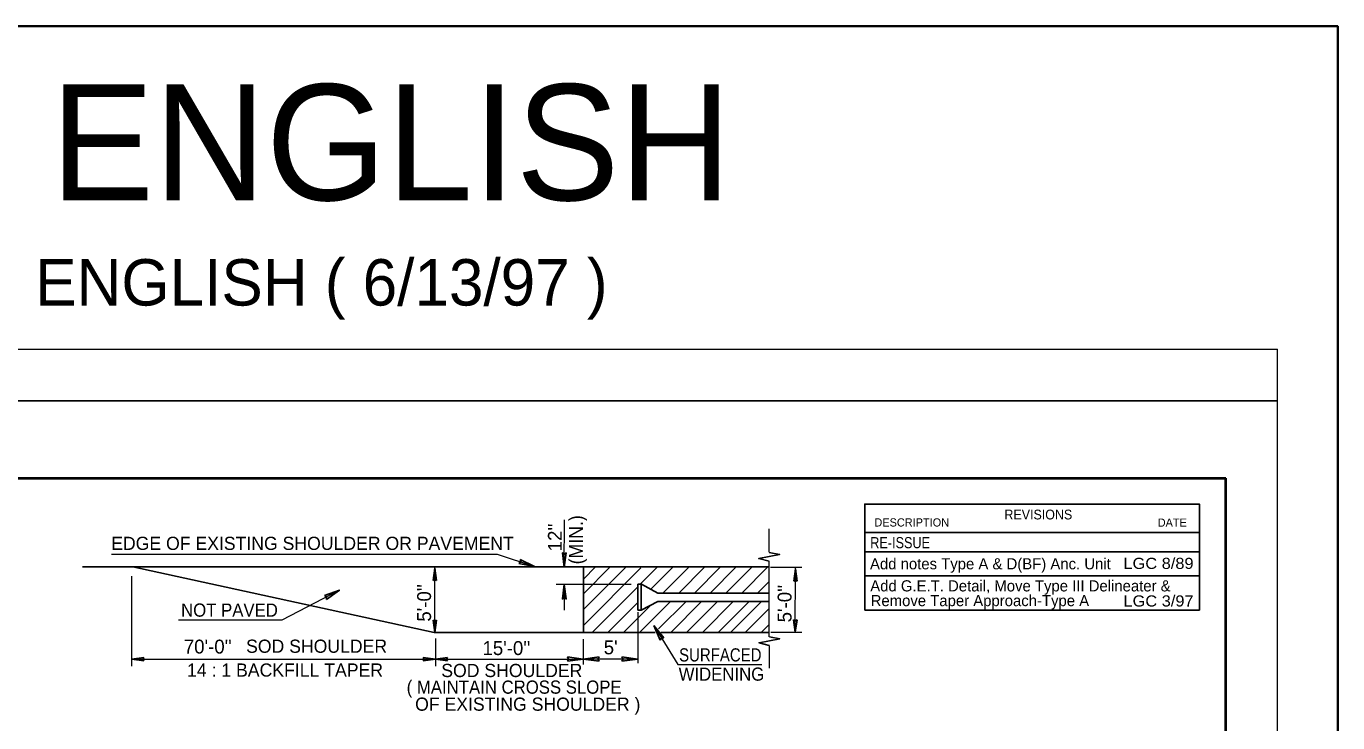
# Model space of a CAD drawing. Extents: x 569 to 948, y 15 to 283.
# Drawn here: x 821 to 948.3, y 215.5 to 283.1 of the extents above; entities that cross this region are included whole.
import ezdxf

# ---------------------------------------------------------------- set-up
doc = ezdxf.new("R2010")
doc.units = 0
doc.header["$LTSCALE"] = 0.54
for name, color, linetype, lineweight in [('1', 7, 'Continuous', 13), ('2', 7, 'Continuous', 13), ('25', 7, 'Continuous', 25)]:
    doc.layers.add(name, color=color, linetype=linetype, lineweight=lineweight)

msp = doc.modelspace()

# ---------------------------------------------------------------- linework, layer by layer
at = {"layer": '1'}
for p in [(582.0846, 251.7561), (942.4576, 21.5179)]:
    msp.add_line(p, (942.4576, 251.7561), dxfattribs=at)
at = {"layer": '1', "lineweight": 40}
for p in [(612.1157, 239.2435), (937.4521, 34.031)]:
    msp.add_line(p, (937.4521, 239.2435), dxfattribs=at)
at = {"layer": '1', "lineweight": 25}
for p, q in [((870.3313, 230.6598), (868.8092, 230.9453)), ((870.3313, 230.6598), (868.9426, 231.3453)), ((851.3858, 228.369), (849.9284, 227.8447)), ((851.3858, 228.369), (850.1239, 227.4709)), ((881.9013, 224.9314), (882.8892, 223.7386)), ((881.9013, 224.9314), (882.5308, 223.5163)), ((875.0533, 221.6795), (873.5189, 221.8903)), ((875.0533, 221.6795), (873.5189, 221.4687)), ((875.0631, 221.6788), (876.5974, 221.8896)), ((875.0631, 221.6788), (876.5974, 221.4679)), ((880.3508, 221.6788), (878.8165, 221.8897)), ((880.3508, 221.6788), (878.8165, 221.468))]:
    msp.add_line(p, q, dxfattribs=at)
at = {"layer": '1', "lineweight": 35}
msp.add_lwpolyline([(569.4753, 15.4033), (948.3188, 15.4033), (948.3188, 283.116), (569.4753, 283.116)], close=True, dxfattribs=at)
at = {"layer": '1', "lineweight": 25}
for points in [[(597.1001, 26.5234), (597.1001, 246.7511), (942.4576, 246.7511)], [(868.8092, 230.9453), (868.9891, 231.1098), (868.9426, 231.3453)], [(850.1239, 227.4709), (850.1303, 227.7148), (849.9284, 227.8447)], [(882.8892, 223.7386), (882.6456, 223.7272), (882.5308, 223.5163)], [(873.5189, 221.4687), (873.6377, 221.6818), (873.5189, 221.8903)], [(876.5974, 221.4679), (876.4788, 221.6809), (876.5974, 221.8896)], [(878.8165, 221.468), (878.9352, 221.681), (878.8165, 221.8897)]]:
    msp.add_lwpolyline(points, dxfattribs=at)
for points in [[(873.2213, 230.5978), (873.4114, 231.9788), (873.2237, 231.8719), (873.032, 231.9788)], [(873.2213, 228.9043), (873.032, 227.5233), (873.2197, 227.6302), (873.4114, 227.5233)]]:
    msp.add_lwpolyline(points, close=True, dxfattribs=at)
at = {"layer": '2'}
for p, q in [((873.2213, 230.5978), (873.2228, 235.1822)), ((893.102, 232.0463), (893.102, 234.3208)), ((860.6478, 224.7031), (860.6516, 230.6248)), ((875.0712, 229.4464), (876.2495, 230.6248)), ((875.0722, 226.4804), (879.2165, 230.6248)), ((875.0726, 224.9519), (880.6549, 230.5343)), ((875.1071, 228.0444), (877.6874, 230.6248)), ((880.5932, 228.9433), (882.2747, 230.6248)), ((881.6283, 228.4494), (883.8037, 230.6248)), ((882.796, 228.0882), (885.3327, 230.6248)), ((884.3252, 228.0882), (886.8618, 230.6248)), ((885.8543, 228.0882), (888.3908, 230.6248)), ((887.3833, 228.0882), (889.9198, 230.6248)), ((888.9124, 228.0882), (891.449, 230.6248)), ((890.4414, 228.0882), (892.978, 230.6248)), ((893.102, 223.844), (893.102, 231.1751)), ((893.2421, 230.6086), (896.2692, 230.6086)), ((895.6508, 224.2743), (895.6548, 230.5585)), ((831.225, 220.9883), (831.225, 229.7369)), ((891.9705, 228.0882), (893.102, 229.2198)), ((879.7197, 228.9083), (872.4402, 228.9083)), ((873.2213, 228.9043), (873.2221, 226.4231)), ((875.9225, 224.2727), (880.3441, 228.6943)), ((877.4515, 224.2727), (880.3441, 227.1653)), ((878.9296, 224.2218), (881.6286, 226.9208)), ((880.5097, 224.2727), (883.5188, 227.2819)), ((882.3703, 224.6043), (885.0479, 227.2819)), ((883.5678, 224.2727), (886.549, 227.2539)), ((885.0969, 224.2727), (888.0873, 227.263)), ((886.6259, 224.2727), (889.6116, 227.2584)), ((888.1549, 224.2727), (891.1641, 227.2819)), ((889.3593, 224.2727), (892.3686, 227.2819)), ((880.3503, 226.2318), (880.3519, 221.2646)), ((890.7964, 224.2727), (893.102, 226.5783)), ((881.9018, 224.9321), (884.2431, 221.1569)), ((892.3255, 224.2727), (893.102, 225.0492)), ((893.2752, 224.2743), (896.2692, 224.2743)), ((860.7013, 223.6823), (860.7013, 220.9803)), ((875.0573, 223.6203), (875.0582, 221.139)), ((893.102, 223.0071), (893.102, 220.8022)), ((831.225, 221.6788), (875.058, 221.6788)), ((880.3518, 221.6788), (875.058, 221.6788)), ((884.2431, 221.1569), (892.408, 221.1569))]:
    msp.add_line(p, q, dxfattribs=at)
at = {"layer": '2', "lineweight": 25}
for p, q in [((826.4482, 230.6248), (893.102, 230.6248)), ((860.5736, 224.2727), (831.3288, 230.6248)), ((860.6517, 230.4968), (860.4886, 229.3154)), ((860.6517, 230.4968), (860.8132, 229.3153)), ((875.0708, 230.6248), (875.0728, 224.2727)), ((895.6548, 230.4306), (895.4918, 229.2492)), ((895.6548, 230.4306), (895.8164, 229.2489)), ((880.3441, 226.4255), (880.3441, 228.9433)), ((880.3441, 228.9433), (880.6993, 228.9433)), ((880.6966, 226.4255), (880.6966, 228.9448)), ((880.6993, 228.9433), (882.3078, 228.0882)), ((882.3078, 228.0882), (893.102, 228.0882)), ((880.6969, 226.4255), (882.3079, 227.2819)), ((882.3079, 227.2819), (893.102, 227.2819)), ((860.6477, 224.2675), (860.486, 225.449)), ((860.6477, 224.2675), (860.8108, 225.4488)), ((880.3441, 226.4255), (880.6966, 226.4255)), ((895.6509, 224.3008), (895.4893, 225.4823)), ((895.6509, 224.3008), (895.814, 225.4822)), ((860.5736, 224.2727), (882.0533, 224.2727)), ((882.6048, 224.2727), (893.0854, 224.2727)), ((831.2252, 221.6788), (832.4067, 221.8412)), ((831.2252, 221.6788), (832.4067, 221.5164)), ((860.7012, 221.6788), (859.5197, 221.8411)), ((860.7012, 221.6788), (859.5197, 221.5164)), ((860.7014, 221.6788), (861.8829, 221.8413)), ((860.7014, 221.6788), (861.883, 221.5168))]:
    msp.add_line(p, q, dxfattribs=at)
at = {"layer": '2'}
for points in [[(829.2608, 231.8678), (866.7077, 231.8678), (870.3314, 230.659)], [(851.3864, 228.3685), (845.7919, 225.4419), (835.7472, 225.4419)]]:
    msp.add_lwpolyline(points, dxfattribs=at)
at = {"layer": '2', "lineweight": 25}
for points in [[(893.1086, 232.0129), (894.1165, 231.8328), (892.097, 231.4358), (893.1086, 231.1733)], [(860.8132, 229.3153), (860.6493, 229.4068), (860.4886, 229.3154)], [(895.8164, 229.2489), (895.6525, 229.3404), (895.4918, 229.2492)], [(860.486, 225.449), (860.65, 225.3576), (860.8108, 225.4488)], [(895.4893, 225.4823), (895.6533, 225.3908), (895.814, 225.4822)], [(893.1357, 223.8379), (894.1436, 223.6578), (892.1241, 223.2608), (893.102, 223.0071)], [(832.4067, 221.8412), (832.3153, 221.6772), (832.4067, 221.5164)], [(859.5197, 221.5164), (859.6111, 221.6804), (859.5197, 221.8411)], [(861.8829, 221.8413), (861.7915, 221.6773), (861.883, 221.5168)]]:
    msp.add_lwpolyline(points, dxfattribs=at)
at = {"layer": '25'}
for p, q in [((902.3842, 233.9804), (934.8863, 233.9804)), ((902.3842, 232.0752), (934.8923, 232.0752)), ((902.3842, 229.7521), (934.8923, 229.7521)), ((902.3842, 226.4168), (934.8923, 226.4168))]:
    msp.add_line(p, q, dxfattribs=at)
msp.add_lwpolyline([(934.8923, 226.4168), (934.8923, 236.725), (902.3842, 236.725), (902.3842, 226.4168)], dxfattribs=at)

# ---------------------------------------------------------------- texts
at = {"layer": '1'}
for s, height, p in [('1988/96 SPECS. - FINAL ENGLISH', 11.26, (649.2563, 266.2223)), ('EDGE OF EXISTING SHOULDER OR PAVEMENT', 1.28, (829.2246, 232.2719)), ('SOD SHOULDER', 1.28, (842.3207, 222.2849)), ('14 : 1 BACKFILL TAPER', 1.28, (836.5908, 219.9723)), ('SOD SHOULDER', 1.28, (861.2733, 219.9291)), ('OF EXISTING SHOULDER )', 1.28, (858.7352, 216.6598))]:
    msp.add_text(s, height=height, dxfattribs=at).set_placement(p)
for s, width, p in [('NOT PAVED', 0.95, (836.0122, 225.792)), ('SURFACED', 0.85, (884.3639, 221.4417)), ('WIDENING', 0.95, (884.3216, 219.5765)), ('( MAINTAIN CROSS SLOPE', 0.95, (857.9132, 218.3135))]:
    msp.add_text(s, height=1.28, dxfattribs=dict(at, width=width)).set_placement(p)
at = {"layer": '2'}
for s, p in [("12''", (872.9795, 232.14)), ("5'-0''", (860.2803, 225.3083)), ("5'-0''", (895.2836, 225.2419))]:
    msp.add_text(s, height=1.351, rotation=90, dxfattribs=at).set_placement(p)
at = {"layer": '2', "width": 0.95}
msp.add_text('(MIN.)', height=1.351, rotation=90, dxfattribs=at).set_placement((875.0263, 230.8748))
at = {"layer": '2'}
for s, p in [("70'-0''", (836.2783, 222.2116)), ("15'-0''", (865.2763, 222.0675)), ("5'", (877.0479, 222.1385))]:
    msp.add_text(s, height=1.351, dxfattribs=at).set_placement(p)
at = {"layer": '25'}
for s, height, p in [('( p.132 ) GUARDRAIL ANCHOR UNIT - ( GRAU-3-5 ) - FINAL ENGLISH ( 6/13/97 )', 4.505, (654.1482, 255.9978)), ('DESCRIPTION', 0.7936, (903.3278, 234.5474)), ('DATE', 0.7936, (930.8356, 234.5289)), ('Add notes Type A & D(BF) Anc. Unit', 1.081, (902.9011, 230.3878)), ('Add G.E.T. Detail, Move Type III Delineater &', 1.081, (902.9266, 228.2449)), ('Remove Taper Approach-Type A', 1.081, (902.9652, 226.814))]:
    msp.add_text(s, height=height, dxfattribs=at).set_placement(p)
for s, height, width, p in [('REVISIONS', 0.9523, 0.95, (915.9509, 235.2331)), ('RE-ISSUE ', 1.081, 0.85, (902.9266, 232.4377)), ('LGC 8/89', 1.081, 1.1, (927.5108, 230.4263)), ('LGC 3/97', 1.081, 1.1, (927.5133, 226.7784))]:
    msp.add_text(s, height=height, dxfattribs=dict(at, width=width)).set_placement(p)

doc.saveas('drawing.dxf')
